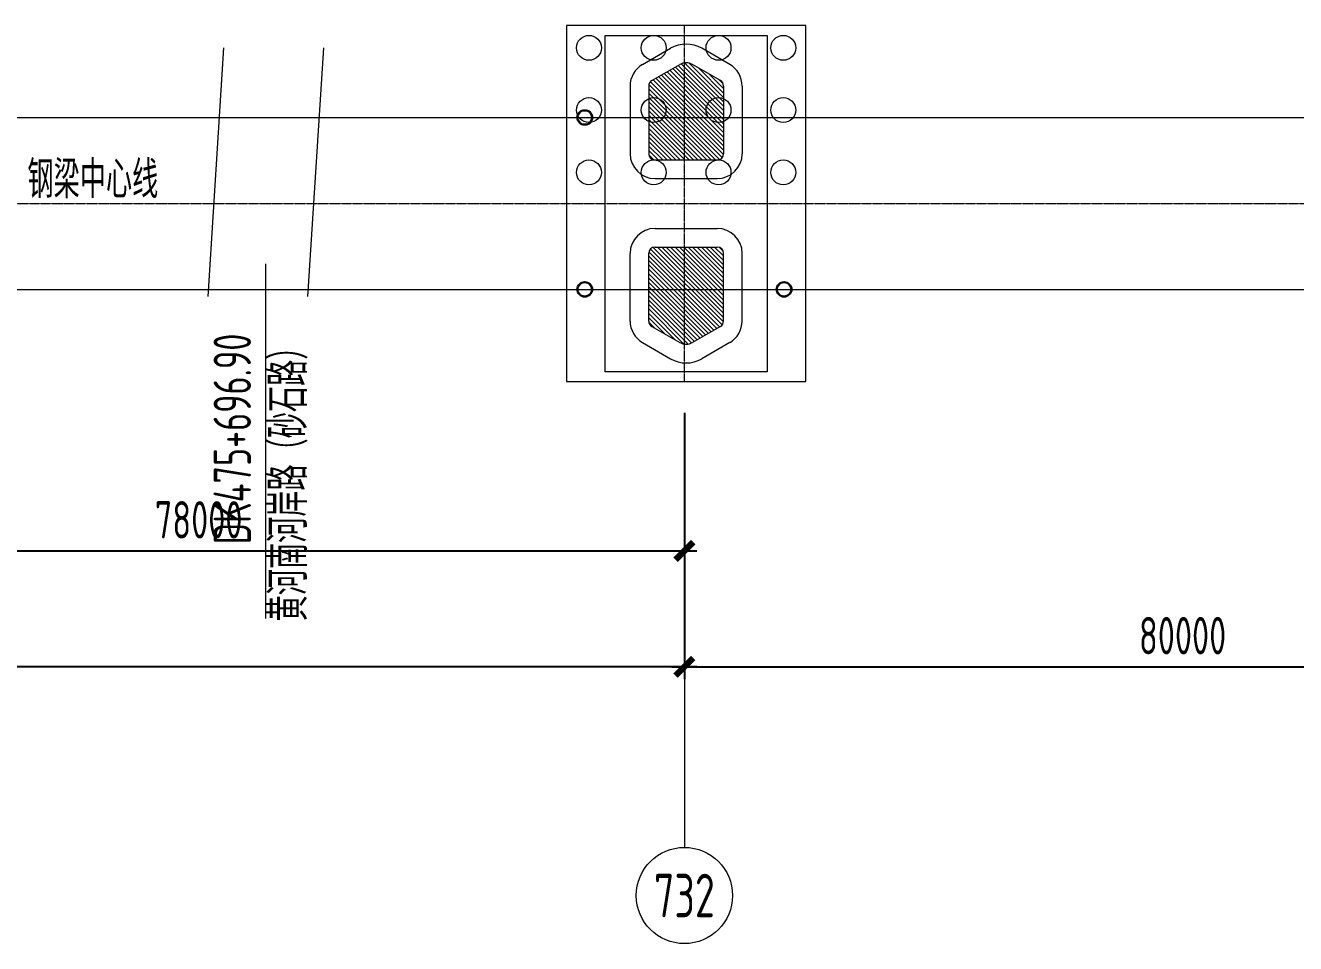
# Model space of a CAD drawing. Extents: x -2876908 to 633791, y -1383861 to 872234.
# Drawn here: x -136731 to -34749, y 385903 to 459620 of the extents above; entities that cross this region are included whole.
import ezdxf
from ezdxf.enums import TextEntityAlignment as Align

# ---------------------------------------------------------------- set-up
doc = ezdxf.new("R2010")
doc.units = 0
doc.header["$LTSCALE"] = 5
doc.header["$MEASUREMENT"] = 0
doc.linetypes.add('CENTER', pattern=[2, 1.25, -0.25, 0.25, -0.25])
doc.layers.get('0').update_dxf_attribs({"linetype": 'CONTINUOUS', "lineweight": 25})
doc.layers.get('DEFPOINTS').update_dxf_attribs({"color": 35, "linetype": 'CONTINUOUS', "lineweight": 13})
for name, color, linetype, lineweight in [('3中心线', 6, 'CENTER', 18), ('5标注', 3, 'CONTINUOUS', 15), ('6文本', 7, 'CONTINUOUS', 15), ('7边界线', 8, 'CONTINUOUS', 15), ('8轮廓线', 4, 'CONTINUOUS', 15), ('DIM', 3, 'CONTINUOUS', 0)]:
    doc.layers.add(name, color=color, linetype=linetype, lineweight=lineweight)
doc.layers.add('墩旁托架1', color=1, linetype='CONTINUOUS')
doc.styles.add('TSSD_Dimension', font='tssdeng.shx', dxfattribs={"width": 0.7, "bigfont": 'hztxt.shx'})
doc.styles.add('TSSD_NORM', font='tssdeng.shx', dxfattribs={"width": 0.7, "bigfont": 'hztxt.shx'})
doc.dimstyles.new('TSSD_100_100', dxfattribs={"dimtxt": 300, "dimasz": 100, "dimexe": 100, "dimexo": 250, "dimgap": 100, "dimtad": 1, "dimdec": 0, "dimzin": 0, "dimdsep": 46, "dimtxsty": 'TSSD_Dimension', "dimblk": 'ARCHTICK', "dimblk1": 'ARCHTICK', "dimblk2": 'ARCHTICK', "dimcen": 0, "dimdle": 100, "dimclrt": 7, "dimadec": 0, "dimazin": 0, "dimtfac": 1, "dimtdec": 0, "dimtix": 1, "dimtmove": 2, "dimatfit": 3, "dimfxl": 1, "dimtolj": 1, "dimtzin": 0, "dimarcsym": 0})

# ---------------------------------------------------------------- blocks, each defined once
blk = doc.blocks.new('平面图')
at = {"layer": '7边界线', "ltscale": 5}
h = blk.add_hatch(dxfattribs=at)
h.set_pattern_fill('ANSI31', color=256, scale=2000, angle=-90)
h.set_pattern_definition([(315, (-922465.13, 608313.37), (176.776695, 176.776695), [])])
h.paths.add_polyline_path([(51845, -4008, 0.4142136), (51345, -3508), (46345, -3508, 0.4142136), (45845, -4008), (45845, -9442, 0.2679751), (46095, -9875), (48345, -11174, 0.2679233), (49345, -11174), (51595, -9875, 0.2679492), (51845, -9442)])
h.paths.add_polyline_path([(45845, 3992, 0.4142136), (46345, 3492), (51345, 3492, 0.4142136), (51845, 3992), (51845, 9426, 0.2679492), (51595, 9859), (49345, 11158, 0.2679233), (48345, 11158), (46095, 9859, 0.2679751), (45845, 9426)])
at = {"layer": '3中心线'}
blk.add_line((48705, -14308), (48705, 14292), dxfattribs=at)
blk.add_lwpolyline([(-1432236, 0), (212764, 0)], dxfattribs=at)
at = {"layer": '7边界线'}
for p, q in [((10466, -7480), (11727, 12480)), ((18482, -7480), (19743, 12480)), ((45345, 11159), (47595, 12457)), ((52345, 11158), (50095, 12457)), ((46095, 9859), (48345, 11158)), ((51595, 9859), (49345, 11158)), ((44345, 9426), (44345, 3992)), ((45845, 9426), (45845, 3992)), ((51845, 9426), (51845, 3992)), ((53345, 9426), (53345, 3992)), ((46345, 3492), (51345, 3492)), ((46345, 1992), (51345, 1992)), ((46345, -2008), (51345, -2008)), ((44345, -9442), (44345, -4008)), ((45845, -9442), (45845, -4008)), ((46345, -3508), (51345, -3508)), ((51845, -9442), (51845, -4008)), ((53345, -9442), (53345, -4008)), ((15105, -33329), (15105, -4856)), ((46095, -9875), (48345, -11174)), ((51595, -9875), (49345, -11174)), ((45345, -11174), (47595, -12473)), ((52345, -11174), (50095, -12473))]:
    blk.add_line(p, q, dxfattribs=at)
blk.add_lwpolyline([(39245, 14292), (39245, -14308), (58445, -14308), (58445, 14292), (39245, 14292)], dxfattribs=at)
blk.add_lwpolyline([(42345, 13492), (55345, 13492), (55345, -13508), (42345, -13508)], close=True, dxfattribs=at)
for centre in [(41045, 12492), (46245, 12492), (51445, 12492), (56645, 12492), (41045, 7492), (46245, 7492), (51445, 7492), (56645, 7492), (41045, 2492), (46245, 2492), (51445, 2492), (56645, 2492)]:
    blk.add_circle(centre, 1000, dxfattribs=at)
for centre, radius, start, end in [((48845, 10292), 2500, 60, 119.99446), ((48845, 10292), 1000, 60, 119.99446), ((46345, 9426), 2000, 119.99446, 180), ((51345, 9426), 2000, 0, 60), ((46345, 9426), 500, 119.99446, 180), ((51345, 9426), 500, 0, 60), ((46345, 3992), 2000, 180, 270), ((46345, 3992), 500, 180, 270), ((51345, 3992), 500, 270, 0), ((51345, 3992), 2000, 270, 0), ((46345, -4008), 2000, 90, 180), ((51345, -4008), 2000, 0, 90), ((46345, -4008), 500, 90, 180), ((51345, -4008), 500, 0, 90), ((46345, -9442), 2000, 180, 240.00554), ((46345, -9442), 500, 180, 240.00554), ((51345, -9442), 500, 300, 0), ((51345, -9442), 2000, 300, 0), ((48845, -10308), 1000, 240.00554, 300), ((48845, -10308), 2500, 240.00554, 300)]:
    blk.add_arc(centre, radius, start, end, dxfattribs=at)
at = {"layer": '8轮廓线'}
for points in [[(-1432236, 6900), (212764, 6900)], [(-1432236, -6900), (212764, -6900)]]:
    blk.add_lwpolyline(points, dxfattribs=at)
at = {"layer": '7边界线', "style": 'TSSD_NORM', "width": 0.7}
blk.add_text('DK475+696.90', height=3000, rotation=90, dxfattribs=at).set_placement((14805, -10451), align=Align.BOTTOM_RIGHT)
blk.add_text('黄河南河岸路（砂石路）', height=3000, rotation=90, dxfattribs=at).set_placement((15405, -10451), align=Align.TOP_RIGHT)
blk = doc.blocks.new('_ArchTick')
at = {"color": 0, "linetype": 'ByBlock', "const_width": 0.5}
blk.add_lwpolyline([(-0.71, -0.71), (0.71, 0.71)], dxfattribs=at)
blk = doc.blocks.new('*D73')
at = {"layer": 'DEFPOINTS', "color": 0, "transparency": 16777216}
for p in [(-161821, 430928), (-83821, 431020), (-83821, 417425)]:
    blk.add_point(p, dxfattribs=at)
at = {"layer": 'DIM', "color": 0, "linetype": 'ByBlock', "lineweight": -2, "transparency": 16777216}
blk.add_line((-161821, 428428), (-161821, 416425), dxfattribs=at)
at = {"layer": 'DIM', "color": 0, "lineweight": -2, "transparency": 16777216}
for p, q in [((-83821, 428520), (-83821, 416425)), ((-162821, 417425), (-82821, 417425))]:
    blk.add_line(p, q, dxfattribs=at)
at = {"layer": 'DIM', "color": 0, "lineweight": -2, "transparency": 16777216, "xscale": 1000, "yscale": 1000, "zscale": 1000, "rotation": 180}
blk.add_blockref('_ArchTick', (-161821, 417425), dxfattribs=at)
at = {"layer": 'DIM', "color": 0, "lineweight": -2, "transparency": 16777216, "xscale": 1000, "yscale": 1000, "zscale": 1000}
blk.add_blockref('_ArchTick', (-83821, 417425), dxfattribs=at)
at = {"layer": 'DIM', "color": 7, "transparency": 16777216, "insert": (-122821, 419925), "char_height": 3000, "attachment_point": 5, "style": 'TSSD_Dimension'}
blk.add_mtext('\\A1;78000', dxfattribs=at)
blk = doc.blocks.new('*D74')
at = {"layer": 'DEFPOINTS', "color": 0, "transparency": 16777216}
for p in [(-3821, 431920), (-83821, 431020), (-3821, 408125)]:
    blk.add_point(p, dxfattribs=at)
at = {"layer": 'DIM', "color": 0, "lineweight": -2, "transparency": 16777216}
for p, q in [((-3821, 429420), (-3821, 407125)), ((-84821, 408125), (-2821, 408125))]:
    blk.add_line(p, q, dxfattribs=at)
at = {"layer": 'DIM', "color": 0, "linetype": 'ByBlock', "lineweight": -2, "transparency": 16777216}
blk.add_line((-83821, 428520), (-83821, 407125), dxfattribs=at)
at = {"layer": 'DIM', "color": 0, "lineweight": -2, "transparency": 16777216, "xscale": 1000, "yscale": 1000, "zscale": 1000, "rotation": 180}
blk.add_blockref('_ArchTick', (-83821, 408125), dxfattribs=at)
at = {"layer": 'DIM', "color": 0, "lineweight": -2, "transparency": 16777216, "xscale": 1000, "yscale": 1000, "zscale": 1000}
blk.add_blockref('_ArchTick', (-3821, 408125), dxfattribs=at)
at = {"layer": 'DIM', "color": 7, "transparency": 16777216, "insert": (-43821, 410625), "char_height": 3000, "attachment_point": 5, "style": 'TSSD_Dimension'}
blk.add_mtext('\\A1;80000', dxfattribs=at)
blk = doc.blocks.new('*D81')
at = {"layer": 'DEFPOINTS', "color": 0, "transparency": 16777216}
for p in [(-363821, 430928), (-83821, 431020), (-83821, 408125)]:
    blk.add_point(p, dxfattribs=at)
at = {"layer": 'DIM', "color": 0, "linetype": 'ByBlock', "lineweight": -2, "transparency": 16777216}
blk.add_line((-363821, 428428), (-363821, 407125), dxfattribs=at)
at = {"layer": 'DIM', "color": 0, "lineweight": -2, "transparency": 16777216}
for p, q in [((-83821, 428520), (-83821, 407125)), ((-364821, 408125), (-222014, 408125)), ((-82821, 408125), (-210806, 408125))]:
    blk.add_line(p, q, dxfattribs=at)
at = {"layer": 'DIM', "color": 0, "lineweight": -2, "transparency": 16777216, "xscale": 1000, "yscale": 1000, "zscale": 1000, "rotation": 180}
blk.add_blockref('_ArchTick', (-363821, 408125), dxfattribs=at)
at = {"layer": 'DIM', "color": 0, "lineweight": -2, "transparency": 16777216, "xscale": 1000, "yscale": 1000, "zscale": 1000}
blk.add_blockref('_ArchTick', (-83821, 408125), dxfattribs=at)
at = {"layer": 'DIM', "color": 7, "transparency": 16777216, "insert": (-216410, 408125), "char_height": 3000, "attachment_point": 5, "style": 'TSSD_Dimension'}
blk.add_mtext('\\A1;280000', dxfattribs=at)
blk = doc.blocks.new('f32r')
blk.add_circle((1419330, -14033), 3863)
at = {"layer": '5标注'}
blk.add_line((1419330, 3400), (1419330, -10170), dxfattribs=at)
at = {"layer": '6文本', "style": 'TSSD_NORM', "width": 0.7}
blk.add_text('732', height=3500, dxfattribs=at).set_placement((1419330, -14040), align=Align.MIDDLE_CENTER)

msp = doc.modelspace()

# ---------------------------------------------------------------- linework, layer by layer
at = {"layer": '墩旁托架1'}
for centre, radius in [((-91821.088, 452227.77), 600), ((-91821.088, 452227.77), 570), ((-91821.088, 438427.77), 600), ((-91821.088, 438427.77), 570), ((-75821.088, 438427.77), 600), ((-75821.088, 438427.77), 570)]:
    msp.add_circle(centre, radius, dxfattribs=at)

# ---------------------------------------------------------------- block references
at = {"layer": '3中心线', "ltscale": 500}
msp.add_blockref('平面图', (-132525.75, 445327.77), dxfattribs=at)
at = {"layer": 'DIM'}
msp.add_blockref('f32r', (-1503151.02, 403798.683), dxfattribs=at)

# ---------------------------------------------------------------- texts
at = {"layer": '6文本', "insert": (-136566.586, 448747.828), "char_height": 3000, "attachment_point": 1, "style": 'TSSD_NORM'}
msp.add_mtext_dynamic_manual_height_columns('钢梁中心线', width=23344.43808, gutter_width=12500, heights=[0], dxfattribs=at)

# ---------------------------------------------------------------- dimensions: what is measured, and where the dimension line sits
at = {"layer": 'DIM'}
for base, p1, p2, picture, middle in [((-3821.14, 408124.878), (-83821.088, 431019.823), (-3821.14, 431919.823), '*D74', (-43821.114, 410624.878)), ((-83821.088, 417424.65), (-161821.087, 430927.77), (-83821.088, 431019.823), '*D73', (-122821.087, 419924.65))]:
    dim = msp.add_linear_dim(base=base, p1=p1, p2=p2, dimstyle='TSSD_100_100', override={"dimtxt": 3000, "dimasz": 1000, "dimexe": 1000, "dimexo": 2500, "dimgap": 1000, "dimdle": 1000}, dxfattribs=at)
    dim.commit()
    dim.dimension.update_dxf_attribs({"geometry": picture, "text_midpoint": middle})
dim = msp.add_linear_dim(base=(-83821.088, 408124.878), p1=(-363821.145, 430927.77), p2=(-83821.088, 431019.823), dimstyle='TSSD_100_100', override={"dimtxt": 3000, "dimasz": 1000, "dimexe": 1000, "dimexo": 2500, "dimgap": 1000, "dimdle": 1000}, dxfattribs=at)
dim.commit()
dim.dimension.update_dxf_attribs({"geometry": '*D81', "text_midpoint": (-216409.839, 408124.878), "dimtype": 160})

doc.saveas('drawing.dxf')
